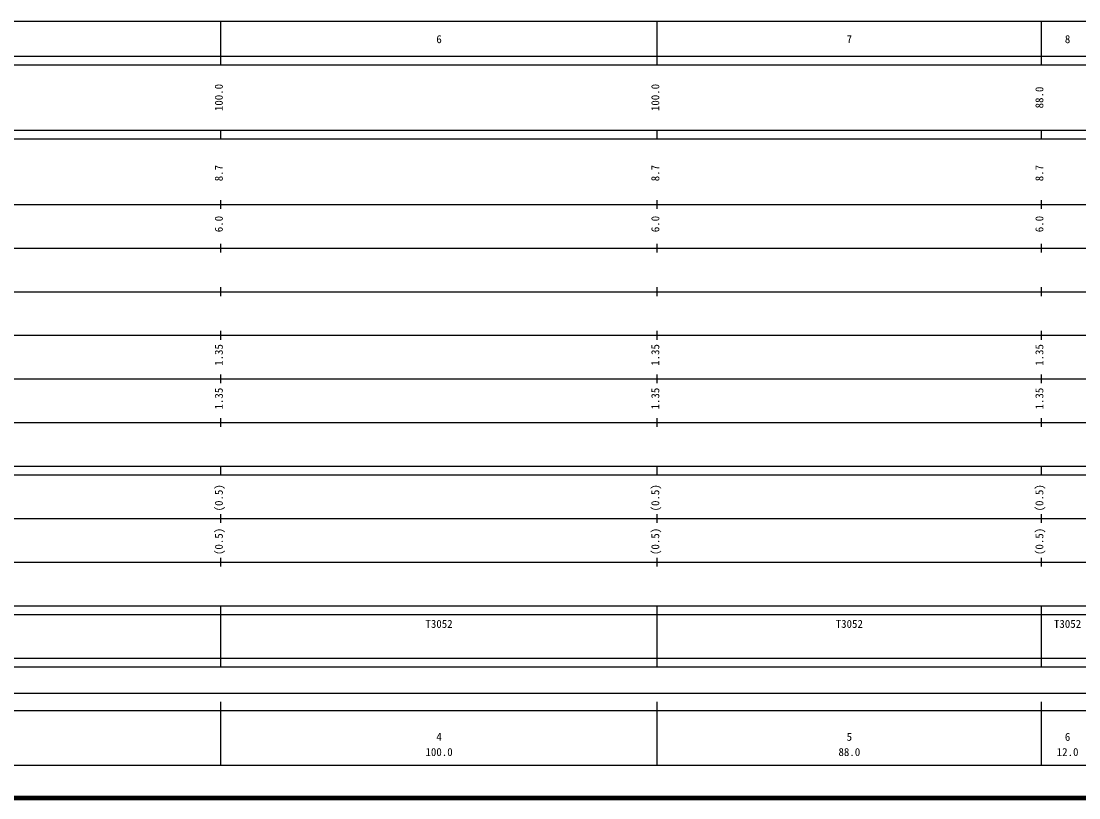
# Model space of a CAD drawing. Units: millimetres on the paper, enlarged 1000 times. Extents: x 65096 to 705096, y -9435 to 350565.
# Drawn here: x 247348 to 489678, y -9435 to 168565 of the extents above; entities that cross this region are included whole.
import ezdxf
from ezdxf.enums import TextEntityAlignment as Align

# ---------------------------------------------------------------- set-up
doc = ezdxf.new("R2010")
doc.units = ezdxf.units.MM
doc.header["$LTSCALE"] = 1000
doc.layers.add('M-TTL', color=2, linetype='Continuous', lineweight=140)
doc.layers.add('M-TTL-BAND', color=7, linetype='Continuous', lineweight=25)
doc.styles.add('ＭＳ ゴシック', font='')
doc.styles.get('ＭＳ ゴシック').set_extended_font_data('MS Gothic')

msp = doc.modelspace()

# ---------------------------------------------------------------- linework, layer by layer
at = {"layer": 'M-TTL'}
msp.add_line((65096, -9435), (705096, -9435), dxfattribs=at)
at = {"layer": 'M-TTL-BAND'}
for p, q in [((93096, 168564), (604096, 168564)), ((293096, 158565), (293096, 168565)), ((393096, 158565), (393096, 168565)), ((481096, 158565), (481096, 168565)), ((65096, 160564), (604096, 160564)), ((65096, 158564), (604096, 158564)), ((65096, 143564), (604096, 143564)), ((293096, 141565), (293096, 143565)), ((393096, 141565), (393096, 143565)), ((481096, 141565), (481096, 143565)), ((65096, 141564), (604096, 141564)), ((65096, 126564), (604096, 126564)), ((293096, 125565), (293096, 127565)), ((393096, 125565), (393096, 127565)), ((481096, 125565), (481096, 127565)), ((71096, 116564), (604096, 116564)), ((293096, 115565), (293096, 117565)), ((393096, 115565), (393096, 117565)), ((481096, 115565), (481096, 117565)), ((293096, 105565), (293096, 107565)), ((393096, 105565), (393096, 107565)), ((481096, 105565), (481096, 107565)), ((77096, 106564), (604096, 106564)), ((293096, 95565), (293096, 97565)), ((393096, 95565), (393096, 97565)), ((481096, 95565), (481096, 97565)), ((71096, 96564), (604096, 96564)), ((293096, 85565), (293096, 87565)), ((393096, 85565), (393096, 87565)), ((481096, 85565), (481096, 87565)), ((77096, 86564), (604096, 86564)), ((293096, 75565), (293096, 77565)), ((393096, 75565), (393096, 77565)), ((481096, 75565), (481096, 77565)), ((81846, 76564), (604096, 76564)), ((81846, 66564), (604096, 66564)), ((293096, 64565), (293096, 66565)), ((393096, 64565), (393096, 66565)), ((481096, 64565), (481096, 66565)), ((65096, 64564), (604096, 64564)), ((74096, 54564), (604096, 54564)), ((293096, 53565), (293096, 55565)), ((393096, 53565), (393096, 55565)), ((481096, 53565), (481096, 55565)), ((65096, 44564), (604096, 44564)), ((293096, 43565), (293096, 45565)), ((393096, 43565), (393096, 45565)), ((481096, 43565), (481096, 45565)), ((65096, 34564), (604096, 34564)), ((293096, 32565), (293096, 34565)), ((393096, 32565), (393096, 34565)), ((481096, 32565), (481096, 34565)), ((80346, 32564), (604096, 32564)), ((293096, 22565), (293096, 32565)), ((293096, 22565), (293096, 32565)), ((393096, 22565), (393096, 32565)), ((393096, 22565), (393096, 32565)), ((481096, 22565), (481096, 32565)), ((481096, 22565), (481096, 32565)), ((80346, 22564), (604096, 22564)), ((293096, 20565), (293096, 22565)), ((393096, 20565), (393096, 22565)), ((481096, 20565), (481096, 22565)), ((65096, 20564), (604096, 20564)), ((153596, 14565), (590096, 14565)), ((293096, -1935), (293096, 12565)), ((393096, -1935), (393096, 12565)), ((481096, -1935), (481096, 12565)), ((65096, 10564), (604096, 10564)), ((93096, -1935), (604096, -1935))]:
    msp.add_line(p, q, dxfattribs=at)

# ---------------------------------------------------------------- texts
at = {"layer": 'M-TTL-BAND', "style": 'ＭＳ ゴシック'}
for s, p in [('6', (343096, 162970)), ('7', (437096, 162970)), ('8', (487096, 162970)), ('4', (343096, 3088)), ('5', (437096, 3088)), ('6', (487096, 3088)), ('100.0', (343096, -402)), ('88.0', (437096, -402)), ('12.0', (487096, -402))]:
    msp.add_text(s, height=1833, dxfattribs=at).set_placement(p, align=Align.BOTTOM_CENTER)
for s, p in [('100.0', (294096, 151065)), ('100.0', (394096, 151065)), ('88.0', (482096, 151065)), ('8.7', (294096, 133739)), ('8.7', (394096, 133739)), ('8.7', (482096, 133739)), ('6.0', (294096, 122065)), ('6.0', (394096, 122065)), ('6.0', (482096, 122065)), ('1.35', (294096, 92065)), ('1.35', (394096, 92065)), ('1.35', (482096, 92065)), ('1.35', (294096, 82065)), ('1.35', (394096, 82065)), ('1.35', (482096, 82065)), ('(0.5)', (294096, 59329)), ('(0.5)', (394096, 59329)), ('(0.5)', (482096, 59329)), ('(0.5)', (294096, 49329)), ('(0.5)', (394096, 49329)), ('(0.5)', (482096, 49329))]:
    msp.add_text(s, height=1833, rotation=90, dxfattribs=at).set_placement(p, align=Align.BOTTOM_CENTER)
for p in [(339971, 28970), (433971, 28970), (483971, 28970)]:
    msp.add_text('T3052', height=1833, dxfattribs=at).set_placement(p, align=Align.BOTTOM_LEFT)

doc.saveas('drawing.dxf')
